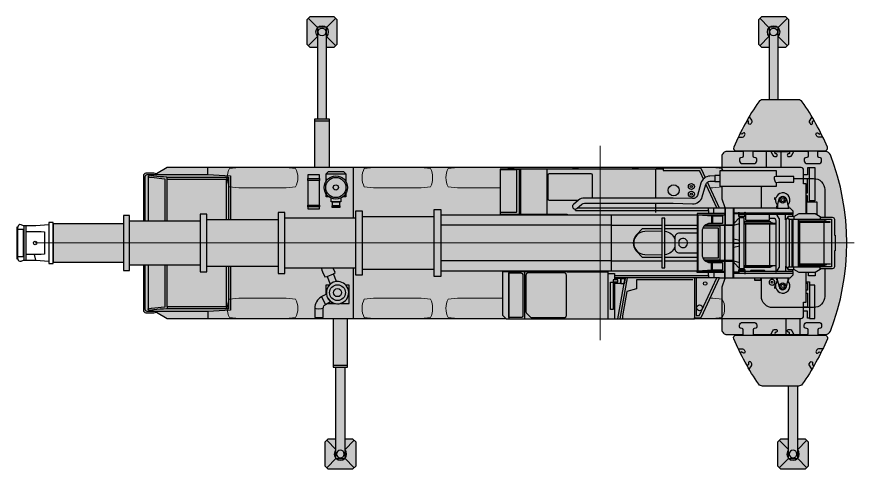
# Model space of a CAD drawing. Header units: millimetres. Extents: x -7245 to 11319, y -4102 to 23877.
# Drawn here: x -7245 to 9220, y -4102 to 4798 of the extents above; entities that cross this region are included whole.
import ezdxf

# ---------------------------------------------------------------- set-up
doc = ezdxf.new("R2010")
doc.units = ezdxf.units.MM
doc.set_wipeout_variables(frame=1)
doc.layers.add('Техника. Кран LTM 1200-5.2', color=250, linetype='Continuous')
doc.layers.add('Техника. Кран LTM 1220-5.2 Штрих', color=7, linetype='Continuous', lineweight=15, true_color=0xefc52e)

# ---------------------------------------------------------------- blocks, each defined once
blk = doc.blocks.new('BLOCK-20200522.111034')
at = {"color": 0, "linetype": 'ByBlock', "lineweight": -2, "transparency": 16777216}
blk.add_lwpolyline([(694, 0, -0.12157), (649, -182), (466, -199), (-466, -199), (-649, -182, -0.12157), (-694, 0, -0.12157), (-649, 182), (-466, 199), (466, 199), (649, 182, -0.12157)], format="xyb", close=True, dxfattribs=at)
blk = doc.blocks.new('BLOCK-20200522.101728')
at = {"color": 0, "linetype": 'ByBlock', "lineweight": -2, "transparency": 16777216}
blk.add_wipeout([(-8978, -1321), (-8974, -1341), (-8964, -1357), (-8947, -1368), (-8928, -1372), (-8908, -1372), (-8773, -1372), (-8721, -1362), (-8510, -1485), (3952, -1485), (3952, -1485), (3971, -1481), (3988, -1470), (3999, -1454), (4002, -1435), (4002, -1163), (4052, -1163), (4052, 1163), (4002, 1163), (4002, 1435), (4002, 1435), (3999, 1454), (3988, 1470), (3971, 1481), (3952, 1485), (-8510, 1485), (-8721, 1362), (-8773, 1372), (-8908, 1372), (-8928, 1372), (-8928, 1372), (-8947, 1368), (-8964, 1357), (-8974, 1341), (-8978, 1321)], dxfattribs=at)
at = {"layer": 'Техника. Кран LTM 1220-5.2 Штрих', "transparency": 16777216}
h = blk.add_hatch(color=256, dxfattribs=at)
h.dxf.hatch_style = 1
edge = h.paths.add_edge_path()
edge.add_arc((-8928, -1321), 50.3, 180, 270)
edge.add_line((-8928, -1372), (-8908, -1372))
edge.add_line((-8908, -1372), (-8773, -1372))
edge.add_line((-8773, -1372), (-8721, -1362))
edge.add_line((-8721, -1362), (-8510, -1485))
edge.add_line((-8510, -1485), (3952, -1485))
edge.add_arc((3952, -1435), 50.3, 270, 360)
edge.add_line((4002, -1435), (4002, -1163))
edge.add_line((4002, -1163), (4052, -1163))
edge.add_line((4052, -1163), (4052, 1163))
edge.add_line((4052, 1163), (4002, 1163))
edge.add_line((4002, 1163), (4002, 1435))
edge.add_arc((3952, 1435), 50.3, 0, 90)
edge.add_line((3952, 1485), (-8510, 1485))
edge.add_line((-8510, 1485), (-8721, 1362))
edge.add_line((-8721, 1362), (-8773, 1372))
edge.add_line((-8773, 1372), (-8908, 1372))
edge.add_line((-8908, 1372), (-8928, 1372))
edge.add_arc((-8928, 1321), 50.3, 90, 180)
edge.add_line((-8978, 1321), (-8978, -1321))
h = blk.add_hatch(color=256, dxfattribs=at)
h.dxf.hatch_style = 1
h.set_gradient(color1=(91, 91, 91), color2=(204, 204, 204), tint=1)
edge = h.paths.add_edge_path()
edge.add_arc((-8778, -1691), 409, 95.5172, 104.8599, ccw=False)
edge.add_line((-8818, -1285), (-8562, -1258))
edge.add_arc((-8564, -1242), 16, 275.9323, 360)
edge.add_line((-8548, -1242), (-8548, 1242))
edge.add_arc((-8564, 1242), 16, 0, 84.0677)
edge.add_line((-8562, 1258), (-8818, 1285))
edge.add_arc((-8778, 1691), 409, 255.1401, 264.4828, ccw=False)
edge.add_line((-8883, 1296), (-8883, -1296))
at = {"color": 0, "linetype": 'ByBlock', "lineweight": -2, "transparency": 16777216}
for p, q in [((-7712, 1345), (-7712, 1485)), ((-4852, 1485), (-4852, -1485)), ((-7348, 1257), (-7302, 1295)), ((-5366, -662), (-5241, -609)), ((-5479, -1060), (-5395, -1208)), ((-7348, -1257), (-7302, -1295)), ((-7712, -1345), (-7712, -1485))]:
    blk.add_line(p, q, dxfattribs=at)
for points in [[(-8978, -1321, 0.414214), (-8928, -1372), (-8908, -1372), (-8773, -1372), (-8721, -1362), (-8510, -1485), (3952, -1485, 0.414214), (4002, -1435), (4002, -1163), (4052, -1163), (4052, 1163), (4002, 1163), (4002, 1435, 0.414214), (3952, 1485), (-8510, 1485), (-8721, 1362), (-8773, 1372), (-8908, 1372), (-8928, 1372, 0.414214), (-8978, 1321)], [(-8941, 1310, -0.414214), (-8906, 1346), (-7712, 1346), (-7262, 1322), (-7262, -1322), (-7712, -1346), (-8906, -1346, -0.414214), (-8941, -1310)], [(-8883, -1296, -0.040788), (-8818, -1285), (-8562, -1258, 0.384203), (-8548, -1242), (-8548, 1242, 0.384203), (-8562, 1258), (-8818, 1285, -0.040788), (-8883, 1296)], [(-5304, -809, 0.25355), (-5379, -1004, -0.007762), (-5479, -1060, 0.254739), (-5609, -1281), (-5609, -1465), (-5443, -1465), (-5443, -1283, -0.268061), (-5395, -1208), (-5296, -1150, 1.462914), (-5179, -757), (-5241, -609), (-5208, -581), (-5252, -479, 1.204244), (-5457, -566), (-5413, -667), (-5366, -662)]]:
    blk.add_lwpolyline(points, format="xyb", close=True, dxfattribs=at)
for points in [[(4119, 1488), (4226, 1488), (4226, 828), (4119, 828)], [(-5038, 1401), (-5345, 1401), (-5383, 1363), (-4999, 1363)], [(-8508, 1257), (-7348, 1257), (-7348, -1257), (-8508, -1257)], [(-5516, 1228), (-5747, 1228), (-5747, 1266), (-5516, 1266)], [(-5516, 709), (-5747, 709), (-5747, 747), (-5516, 747)], [(-5115, 701), (-5267, 701), (-5267, 730), (-5115, 730)], [(-5121, 730), (-5262, 730), (-5262, 812), (-5121, 812)], [(4119, -1488), (4226, -1488), (4226, -828), (4119, -828)]]:
    blk.add_lwpolyline(points, close=True, dxfattribs=at)
for points in [[(-8508, 1257, 0.098066), (-8517, 1295, -0.011975), (-8775, 1317, -0.041806), (-8854, 1332, 0.138573), (-8876, 1317, 0.119934), (-8883, 1296)], [(-8508, -1257, -0.098066), (-8517, -1295, 0.011975), (-8775, -1317, 0.041806), (-8854, -1332, -0.138573), (-8876, -1317, -0.119934), (-8883, -1296)]]:
    blk.add_lwpolyline(points, format="xyb", dxfattribs=at)
for points in [[(-5739, 1266), (-5739, 1349), (-5524, 1349), (-5524, 1266)], [(-5383, 1220), (-5383, 1363), (-4999, 1363), (-4999, 1214)], [(4052, 761), (4119, 761), (4119, 1480), (4081, 1480), (4081, 1341), (4002, 1341)], [(-8517, 1295), (-7302, 1295), (-7302, -1295), (-8517, -1295)], [(-5739, 747), (-5739, 1228)], [(-5524, 1228), (-5524, 747)], [(4052, 988), (4081, 988), (4081, 1262), (4002, 1262)], [(-5330, 908), (-5383, 908), (-5383, 963)], [(-5095, 885), (-5095, 812), (-5288, 812), (-5288, 883)], [(-4999, 970), (-4999, 908), (-5057, 908)], [(4052, 790), (4081, 790), (4081, 927), (4052, 927)], [(-5524, 709), (-5524, 667), (-5739, 667), (-5739, 709)], [(4052, -761), (4119, -761), (4119, -1480), (4081, -1480), (4081, -1341), (4002, -1341)], [(4052, -790), (4081, -790), (4081, -927), (4052, -927)], [(-5325, -830), (-5390, -830), (-5390, -1011)], [(-5101, -1188), (-4934, -1188), (-4934, -830), (-4996, -830)], [(4052, -988), (4081, -988), (4081, -1262), (4002, -1262)], [(-5362, -1188), (-5220, -1188)]]:
    blk.add_lwpolyline(points, dxfattribs=at)
for centre, radius in [((-5193, 1092), 229), ((-5194, 1092), 198), ((-5194, 1092), 51.4), ((0, 0), 898), ((-5161, -976), 155), ((-5161, -976), 79.3)]:
    blk.add_circle(centre, radius, dxfattribs=at)
for start, end in [(94.6133, 130.446), (187.3631, 232.0417), (187.3669, 267.0039)]:
    blk.add_arc((-5161, -976), 220, start, end, dxfattribs=at)
blk.add_open_spline([(-5609, -1281), (-5592, -1299), (-5462, -1297), (-5443, -1283)], degree=3, dxfattribs=at)
at = {"layer": 'Defpoints', "color": 251, "linetype": 'ByBlock', "lineweight": 0, "true_color": 0x5b5b5b, "transparency": 16777216}
for p in [(-6635, 1285), (-3985, 1285), (-2335, 1285), (105, 1285), (1755, 1285)]:
    blk.add_blockref('BLOCK-20200522.111034', p, dxfattribs=at)
at = {"layer": 'Defpoints', "color": 251, "linetype": 'ByBlock', "lineweight": 0, "true_color": 0x5b5b5b, "transparency": 16777216, "xscale": -1, "rotation": 180}
for p in [(-6635, -1285), (-3985, -1285), (-2335, -1285), (105, -1285), (1755, -1285)]:
    blk.add_blockref('BLOCK-20200522.111034', p, dxfattribs=at)
blk = doc.blocks.new('BLOCK-20200522.094024')
at = {"layer": 'Техника. Кран LTM 1220-5.2 Штрих', "true_color": 0xadadad, "transparency": 16777216}
h = blk.add_hatch(color=253, dxfattribs=at)
h.dxf.hatch_style = 1
edge = h.paths.add_edge_path()
edge.add_arc((-3623, 0), 4850, 339.0258, 380.9771)
edge.add_arc((813, 1701), 99.4, 20.9771, 90)
edge.add_line((813, 1800), (-1128, 1800))
edge.add_arc((-1128, 1701), 99.4, 90, 180)
edge.add_line((-1227, 1701), (-1227, 868))
edge.add_line((-1227, 868), (-1167, 697))
edge.add_line((-1167, 697), (-1167, -697))
edge.add_line((-1167, -697), (-1227, -868))
edge.add_line((-1227, -868), (-1227, -1701))
edge.add_arc((-1128, -1701), 99.4, 180, 270)
edge.add_line((-1128, -1800), (813, -1800))
edge.add_arc((813, -1701), 99.4, 270, 339.0258)
at = {"color": 0, "linetype": 'ByBlock', "lineweight": -2, "transparency": 16777216}
for points in [[(906, -1736, 0.185119), (906, 1736, 0.310618), (813, 1800), (-1128, 1800, 0.414214), (-1227, 1701), (-1227, 868), (-1167, 697), (-1167, -697), (-1227, -868), (-1227, -1701, 0.414214), (-1128, -1800), (813, -1800, 0.310632)], [(-449, 1048, -0.426863), (-227, 1269), (576, 1269, -0.420686), (794, 1050), (794, -1050, -0.420686), (576, -1269), (-227, -1269, -0.426863), (-449, -1048)]]:
    blk.add_lwpolyline(points, format="xyb", close=True, dxfattribs=at)
for points in [[(-268, 1800), (-228, 1725, 0.228289), (-195, 1700), (-166, 1701, 1.066572), (-167, 1755, -0.784386), (-168, 1800), (88, 1800, -0.784386), (86, 1755, 1.066572), (86, 1701), (114, 1700, 0.228289), (147, 1725), (188, 1800)], [(-268, -1800), (-228, -1725, -0.228289), (-195, -1700), (-166, -1701, -1.066572), (-167, -1755, 0.784386), (-168, -1800), (88, -1800, 0.784386), (86, -1755, -1.066572), (86, -1701), (114, -1700, -0.228289), (147, -1725), (188, -1800)]]:
    blk.add_lwpolyline(points, format="xyb", dxfattribs=at)
blk = doc.blocks.new('BLOCK-20200522.094017')
at = {"color": 0, "linetype": 'ByBlock', "lineweight": -2, "transparency": 16777216}
blk.add_wipeout([(874, -374), (874, -374), (897, -368), (916, -351), (924, -328), (920, -304), (920, -304), (815, -72), (697, 155), (568, 376), (427, 589), (427, 589), (427, 589), (413, 605), (395, 617), (375, 625), (353, 627), (353, 627), (-353, 627), (-353, 627), (-375, 625), (-395, 617), (-413, 605), (-427, 589), (-427, 589), (-568, 376), (-697, 155), (-815, -72), (-920, -304), (-920, -304), (-920, -304), (-924, -328), (-916, -351), (-897, -368), (-874, -374), (-874, -374), (-756, -374), (-756, -374), (-747, -376), (-740, -382), (-735, -390), (-733, -399), (-733, -481), (-733, -481), (-734, -489), (-739, -497), (-746, -503), (-755, -506), (-755, -506), (-785, -513), (-785, -513), (-794, -516), (-801, -522), (-805, -530), (-806, -540), (-806, -570), (-806, -570), (-802, -593), (-790, -612), (-770, -624), (-747, -627), (-526, -627), (-526, -627), (-503, -624), (-484, -612), (-471, -593), (-467, -570), (-467, -540), (-467, -540), (-468, -530), (-473, -522), (-480, -516), (-488, -513), (-488, -513), (-519, -506), (-519, -506), (-527, -503), (-534, -497), (-539, -489), (-540, -481), (-540, -399), (-540, -399), (-538, -390), (-533, -382), (-526, -376), (-517, -374), (517, -374), (517, -374), (526, -376), (533, -382), (538, -390), (540, -399), (540, -481), (540, -481), (539, -489), (534, -497), (527, -503), (519, -506), (519, -506), (488, -513), (488, -513), (480, -516), (473, -522), (468, -530), (467, -540), (467, -540), (467, -570), (467, -570), (471, -593), (484, -612), (503, -624), (526, -627), (747, -627), (747, -627), (770, -624), (790, -612), (802, -593), (806, -570), (806, -540), (806, -540), (805, -530), (801, -522), (794, -516), (785, -513), (785, -513), (755, -506), (755, -506), (746, -503), (739, -497), (734, -489), (733, -481), (733, -399), (733, -399), (735, -390), (740, -382), (747, -376), (756, -374)], dxfattribs=at)
at = {"layer": 'Техника. Кран LTM 1220-5.2 Штрих', "true_color": 0xadadad, "transparency": 16777216}
h = blk.add_hatch(color=253, dxfattribs=at)
h.dxf.hatch_style = 1
edge = h.paths.add_edge_path()
edge.add_line((756, -374), (874, -374))
edge.add_arc((874, -324), 50, 270, 382.8523)
edge.add_arc((-3549, -2188), 4850, 22.8523, 34.9258)
edge.add_arc((353, 537), 89.9, 34.9258, 90)
edge.add_line((353, 627), (-353, 627))
edge.add_arc((-353, 537), 89.9, 90, 145.0742)
edge.add_arc((3549, -2188), 4850, 145.0742, 157.1477)
edge.add_arc((-874, -324), 50, 157.1477, 270)
edge.add_line((-874, -374), (-756, -374))
edge.add_arc((-760, -400), 26.6, 3.4203, 82.5011, ccw=False)
edge.add_line((-733, -399), (-733, -481))
edge.add_arc((-757, -481), 24.4, -82.9839, 1.7556, ccw=False)
edge.add_line((-755, -506), (-785, -513))
edge.add_arc((-781, -538), 25.5, 99.2188, 183.4882)
edge.add_line((-806, -540), (-806, -570))
edge.add_arc((-751, -572), 55.1, 177.7091, 273.9379)
edge.add_line((-747, -627), (-526, -627))
edge.add_arc((-522, -572), 55.1, 266.0621, 362.2909)
edge.add_line((-467, -570), (-467, -540))
edge.add_arc((-493, -538), 25.5, 356.5118, 440.7812)
edge.add_line((-488, -513), (-519, -506))
edge.add_arc((-516, -481), 24.4, 178.2444, 262.9839, ccw=False)
edge.add_line((-540, -481), (-540, -399))
edge.add_arc((-514, -400), 26.6, 97.4989, 176.5797, ccw=False)
edge.add_line((-517, -374), (517, -374))
edge.add_arc((514, -400), 26.6, 3.4203, 82.5011, ccw=False)
edge.add_line((540, -399), (540, -481))
edge.add_arc((516, -481), 24.4, -82.9839, 1.7556, ccw=False)
edge.add_line((519, -506), (488, -513))
edge.add_arc((493, -538), 25.5, 99.2188, 183.4882)
edge.add_line((467, -540), (467, -570))
edge.add_arc((522, -572), 55.1, 177.7091, 273.9379)
edge.add_line((526, -627), (747, -627))
edge.add_arc((751, -572), 55.1, 266.0621, 362.2909)
edge.add_line((806, -570), (806, -540))
edge.add_arc((781, -538), 25.5, 356.5118, 440.7812)
edge.add_line((785, -513), (755, -506))
edge.add_arc((757, -481), 24.4, 178.2444, 262.9839, ccw=False)
edge.add_line((733, -481), (733, -399))
edge.add_arc((760, -400), 26.6, 97.4989, 176.5797, ccw=False)
at = {"color": 0, "linetype": 'ByBlock', "lineweight": -2, "transparency": 16777216}
blk.add_lwpolyline([(756, -374), (874, -374, 0.536489), (920, -304, 0.052729), (427, 589, 0.245042), (353, 627), (-353, 627, 0.245042), (-427, 589, 0.052729), (-920, -304, 0.536489), (-874, -374), (-756, -374, -0.359435), (-733, -399), (-733, -481, -0.387571), (-755, -506), (-785, -513, 0.385213), (-806, -540), (-806, -570, 0.446426), (-747, -627), (-526, -627, 0.446426), (-467, -570), (-467, -540, 0.385213), (-488, -513), (-519, -506, -0.387571), (-540, -481), (-540, -399, -0.359435), (-517, -374), (517, -374, -0.359435), (540, -399), (540, -481, -0.387571), (519, -506), (488, -513, 0.385213), (467, -540), (467, -570, 0.446426), (526, -627), (747, -627, 0.446426), (806, -570), (806, -540, 0.385213), (785, -513), (755, -506, -0.387571), (733, -481), (733, -399, -0.359435)], format="xyb", close=True, dxfattribs=at)
for points in [[(-617, 293), (-573, 226, -0.228289), (-566, 186), (-580, 160, -1.066572), (-627, 186, 0.784386), (-667, 209)], [(617, 293), (573, 226, 0.228289), (566, 186), (580, 160, 1.066572), (627, 186, -0.784386), (667, 209)], [(-831, -105), (-749, -104, 0.228289), (-712, -87), (-699, -61, 1.066572), (-747, -37, -0.784386), (-787, -17)], [(831, -105), (749, -104, -0.228289), (712, -87), (699, -61, -1.066572), (747, -37, 0.784386), (787, -17)]]:
    blk.add_lwpolyline(points, format="xyb", dxfattribs=at)
for points in [[(-756, -374), (-517, -374)], [(517, -374), (756, -374)]]:
    blk.add_lwpolyline(points, dxfattribs=at)
blk = doc.blocks.new('BLOCK-20200522.101027')
at = {"color": 0, "linetype": 'ByBlock', "lineweight": -2, "transparency": 16777216}
blk.add_wipeout([(161, 520), (161, 506), (399, 506), (399, 506), (415, 505), (430, 497), (441, 484), (446, 467), (446, 467), (446, 156), (460, 156), (460, -156), (446, -156), (446, -467), (446, -467), (441, -484), (430, -497), (415, -505), (399, -506), (399, -506), (161, -506), (161, -520), (65, -583), (62, -583), (62, -645), (-65, -645), (-65, -583), (-253, -583), (-354, -519), (-354, -526), (-466, -526), (-466, -466), (-440, -466), (-440, 466), (-466, 466), (-466, 526), (-354, 526), (-354, 519), (-253, 583), (-97, 583), (-97, 808), (-41, 808), (-41, 826), (41, 826), (41, 808), (100, 808), (100, 560)], dxfattribs=at)
at = {"layer": 'Техника. Кран LTM 1220-5.2 Штрих', "transparency": 16777216}
h = blk.add_hatch(color=256, dxfattribs=at)
h.dxf.hatch_style = 1
edge = h.paths.add_edge_path()
edge.add_line((100, 560), (161, 520))
edge.add_line((161, 520), (161, 506))
edge.add_line((161, 506), (399, 506))
edge.add_arc((403, 463), 43.5, 5.6377, 95.6028, ccw=False)
edge.add_line((446, 467), (446, 156))
edge.add_line((446, 156), (460, 156))
edge.add_line((460, 156), (460, -156))
edge.add_line((460, -156), (446, -156))
edge.add_line((446, -156), (446, -467))
edge.add_arc((403, -463), 43.5, 264.3972, 354.3623, ccw=False)
edge.add_line((399, -506), (161, -506))
edge.add_line((161, -506), (161, -520))
edge.add_line((161, -520), (65, -583))
edge.add_line((65, -583), (62, -583))
edge.add_line((62, -583), (62, -645))
edge.add_line((62, -645), (-65, -645))
edge.add_line((-65, -645), (-65, -583))
edge.add_line((-65, -583), (-253, -583))
edge.add_line((-253, -583), (-354, -519))
edge.add_line((-354, -519), (-354, -526))
edge.add_line((-354, -526), (-466, -526))
edge.add_line((-466, -526), (-466, -466))
edge.add_line((-466, -466), (-440, -466))
edge.add_line((-440, -466), (-440, 466))
edge.add_line((-440, 466), (-466, 466))
edge.add_line((-466, 466), (-466, 526))
edge.add_line((-466, 526), (-354, 526))
edge.add_line((-354, 526), (-354, 519))
edge.add_line((-354, 519), (-253, 583))
edge.add_line((-253, 583), (-97, 583))
edge.add_line((-97, 583), (-97, 808))
edge.add_line((-97, 808), (-41, 808))
edge.add_line((-41, 808), (-41, 826))
edge.add_line((-41, 826), (41, 826))
edge.add_line((41, 826), (41, 808))
edge.add_line((41, 808), (100, 808))
edge.add_line((100, 808), (100, 560))
h = blk.add_hatch(color=256, dxfattribs=at)
h.dxf.hatch_style = 1
h.set_gradient(color1=(105, 105, 105), color2=(168, 168, 168), tint=1, name='CYLINDER')
h.paths.add_polyline_path([(240, -409), (240, 409), (-240, 409), (-240, -409)])
at = {"color": 0, "linetype": 'ByBlock', "lineweight": -2, "transparency": 16777216}
for p, q in [((-354, 519), (-354, 466)), ((161, 506), (161, 466)), ((-375, 466), (-375, -466)), ((-267, 466), (-267, -466)), ((-354, -519), (-354, -466)), ((161, -506), (161, -466))]:
    blk.add_line(p, q, dxfattribs=at)
blk.add_lwpolyline([(100, 560), (161, 520), (161, 506), (399, 506, -0.414035), (446, 467), (446, 156), (460, 156), (460, -156), (446, -156), (446, -467, -0.414035), (399, -506), (161, -506), (161, -520), (65, -583), (62, -583), (62, -645), (-65, -645), (-65, -583), (-253, -583), (-354, -519), (-354, -526), (-466, -526), (-466, -466), (-440, -466), (-440, 466), (-466, 466), (-466, 526), (-354, 526), (-354, 519), (-253, 583), (-97, 583), (-97, 808), (-41, 808), (-41, 826), (41, 826), (41, 808), (100, 808)], format="xyb", close=True, dxfattribs=at)
for points in [[(-41, 808), (41, 808)], [(-97, 583), (65, 583), (100, 560)], [(-440, 466), (161, 466)], [(-397, 466), (-397, -466)], [(-267, 420), (0, 420), (0, 420), (297, 420)], [(161, 470), (386, 470), (386, -470), (161, -470)], [(-440, -466), (161, -466)], [(-267, -420), (0, -420), (0, -420), (297, -420)], [(62, -583), (-65, -583)]]:
    blk.add_lwpolyline(points, dxfattribs=at)
for points in [[(-267, 409), (360, 409), (360, 414), (297, 420, -0.232118), (253, 449), (-253, 449, -0.092664), (-267, 432)], [(-267, -409), (360, -409), (360, -414), (297, -420, 0.232118), (253, -449), (-253, -449, 0.092664), (-267, -432, 0.092664)]]:
    blk.add_lwpolyline(points, format="xyb", dxfattribs=at)
blk.add_lwpolyline([(240, -409), (240, 409), (-240, 409), (-240, -409)], close=True, dxfattribs=at)
blk = doc.blocks.new('BLOCK-20200522.10173')
at = {"color": 0, "linetype": 'ByBlock', "lineweight": -2, "transparency": 16777216}
blk.add_blockref('BLOCK-20200522.094024', (3623, 0), dxfattribs=at)
blk.add_blockref('BLOCK-20200522.094017', (3549, 2188), dxfattribs=at)
at = {"color": 0, "linetype": 'ByBlock', "lineweight": -2, "transparency": 16777216, "xscale": -1, "rotation": 180}
blk.add_blockref('BLOCK-20200522.094017', (3549, -2188), dxfattribs=at)
at = {"color": 0, "linetype": 'ByBlock', "lineweight": -2, "transparency": 16777216}
blk.add_wipeout([(1997, 1452), (1997, 1452), (1992, 1460), (1985, 1466), (1977, 1471), (1968, 1473), (1243, 1473), (1243, 1454), (-1964, 1454), (-1964, 564), (-1583, 564), (-1559, 564), (-1055, 564), (-648, 564), (-648, 0), (-648, -564), (-1055, -564), (-1559, -564), (-1583, -564), (-1919, -564), (-1919, -1419), (-1844, -1494), (1856, -1494), (1856, -1473), (1968, -1473), (1968, -1473), (1977, -1471), (1985, -1466), (1992, -1460), (1997, -1452), (2349, -688), (3037, -688), (3037, -724), (3037, -724), (3038, -728), (3040, -731), (3044, -733), (3048, -734), (3048, -734), (3152, -734), (3152, -734), (3156, -733), (3160, -731), (3162, -728), (3162, -724), (3162, -724), (3162, -688), (3469, -688), (3469, -725), (3479, -725), (3479, -735), (3487, -735), (3490, -746), (3490, -746), (3478, -759), (3468, -774), (3461, -790), (3455, -807), (3429, -803), (3429, -803), (3440, -771), (3431, -740), (3406, -718), (3373, -713), (3344, -727), (3326, -755), (3328, -788), (3347, -815), (3378, -827), (3405, -823), (3450, -832), (3450, -832), (3450, -839), (3450, -845), (3450, -852), (3450, -858), (3450, -858), (3433, -861), (3429, -867), (3432, -882), (3438, -886), (3455, -883), (3455, -883), (3478, -930), (3516, -965), (3564, -985), (3617, -985), (3666, -967), (3705, -932), (3729, -886), (3734, -834), (3721, -783), (3694, -746), (3697, -735), (3705, -735), (3705, -725), (3715, -725), (3715, -688), (3737, -688), (3797, -628), (3797, -560), (3790, -560), (3790, -525), (3714, -525), (3684, -498), (3684, -498), (3682, -497), (3681, -495), (3679, -493), (3678, -492), (3678, -492), (3657, -456), (3657, 456), (3678, 492), (3678, 492), (3679, 493), (3681, 495), (3682, 497), (3684, 498), (3684, 498), (3714, 525), (3790, 525), (3790, 560), (3797, 560), (3797, 628), (3737, 688), (3715, 688), (3715, 725), (3705, 725), (3705, 735), (3697, 735), (3694, 746), (3694, 746), (3723, 789), (3735, 840), (3727, 892), (3701, 937), (3660, 970), (3610, 986), (3558, 983), (3510, 962), (3474, 924), (3455, 883), (3438, 886), (3432, 882), (3429, 867), (3433, 861), (3450, 858), (3450, 858), (3451, 827), (3458, 798), (3471, 770), (3490, 746), (3487, 735), (3479, 735), (3479, 725), (3469, 725), (3469, 688), (2349, 688)], dxfattribs=at)
at = {"layer": 'Техника. Кран LTM 1220-5.2 Штрих', "transparency": 16777216}
h = blk.add_hatch(color=256, dxfattribs=at)
h.dxf.hatch_style = 1
edge = h.paths.add_edge_path()
edge.add_line((2349, 688), (1997, 1452))
edge.add_arc((1961, 1432), 42.3, 29.2896, 80.2208)
edge.add_line((1968, 1473), (1243, 1473))
edge.add_line((1243, 1473), (1243, 1454))
edge.add_line((1243, 1454), (-1964, 1454))
edge.add_line((-1964, 1454), (-1964, 564))
edge.add_line((-1964, 564), (-1583, 564))
edge.add_line((-1583, 564), (-1559, 564))
edge.add_line((-1559, 564), (-1055, 564))
edge.add_line((-1055, 564), (-648, 564))
edge.add_line((-648, 564), (-648, 0))
edge.add_line((-648, 0), (-648, -564))
edge.add_line((-648, -564), (-1055, -564))
edge.add_line((-1055, -564), (-1559, -564))
edge.add_line((-1559, -564), (-1583, -564))
edge.add_line((-1583, -564), (-1919, -564))
edge.add_line((-1919, -564), (-1919, -1419))
edge.add_line((-1919, -1419), (-1844, -1494))
edge.add_line((-1844, -1494), (1856, -1494))
edge.add_line((1856, -1494), (1856, -1473))
edge.add_line((1856, -1473), (1968, -1473))
edge.add_arc((1961, -1432), 42.3, 279.7792, 330.7104)
edge.add_line((1997, -1452), (2349, -688))
edge.add_line((2349, -688), (3037, -688))
edge.add_line((3037, -688), (3037, -724))
edge.add_arc((3047, -724), 9.95, 179.9575, 270.5009)
edge.add_line((3048, -734), (3152, -734))
edge.add_arc((3153, -724), 9.91, 269.7112, 360.2888)
edge.add_line((3162, -724), (3162, -688))
edge.add_line((3162, -688), (3469, -688))
edge.add_line((3469, -688), (3469, -725))
edge.add_line((3469, -725), (3479, -725))
edge.add_line((3479, -725), (3479, -735))
edge.add_line((3479, -735), (3487, -735))
edge.add_line((3487, -735), (3490, -746))
edge.add_arc((3592, -845), 143, 135.8858, 164.6758)
edge.add_line((3455, -807), (3429, -803))
edge.add_arc((3382, -770), 57.5, 325.1766, 652.944)
edge.add_line((3405, -823), (3450, -832))
edge.add_arc((3592, -845), 143, 174.9318, 185.2345)
edge.add_line((3450, -858), (3433, -861))
edge.add_line((3433, -861), (3429, -867))
edge.add_line((3429, -867), (3432, -882))
edge.add_line((3432, -882), (3438, -886))
edge.add_line((3438, -886), (3455, -883))
edge.add_arc((3592, -845), 143, 195.2978, 404.1535)
edge.add_line((3694, -746), (3697, -735))
edge.add_line((3697, -735), (3705, -735))
edge.add_line((3705, -735), (3705, -725))
edge.add_line((3705, -725), (3715, -725))
edge.add_line((3715, -725), (3715, -688))
edge.add_line((3715, -688), (3737, -688))
edge.add_line((3737, -688), (3797, -628))
edge.add_line((3797, -628), (3797, -560))
edge.add_line((3797, -560), (3790, -560))
edge.add_line((3790, -560), (3790, -525))
edge.add_line((3790, -525), (3714, -525))
edge.add_line((3714, -525), (3684, -498))
edge.add_arc((3701, -479), 26, 209.3949, 228.6651, ccw=False)
edge.add_line((3678, -492), (3657, -456))
edge.add_line((3657, -456), (3657, 456))
edge.add_line((3657, 456), (3678, 492))
edge.add_arc((3701, 479), 26, 131.3349, 150.6051, ccw=False)
edge.add_line((3684, 498), (3714, 525))
edge.add_line((3714, 525), (3790, 525))
edge.add_line((3790, 525), (3790, 560))
edge.add_line((3790, 560), (3797, 560))
edge.add_line((3797, 560), (3797, 628))
edge.add_line((3797, 628), (3737, 688))
edge.add_line((3737, 688), (3715, 688))
edge.add_line((3715, 688), (3715, 725))
edge.add_line((3715, 725), (3705, 725))
edge.add_line((3705, 725), (3705, 735))
edge.add_line((3705, 735), (3697, 735))
edge.add_line((3697, 735), (3694, 746))
edge.add_arc((3592, 845), 143, 315.8465, 524.7022)
edge.add_line((3455, 883), (3438, 886))
edge.add_line((3438, 886), (3432, 882))
edge.add_line((3432, 882), (3429, 867))
edge.add_line((3429, 867), (3433, 861))
edge.add_line((3433, 861), (3450, 858))
edge.add_arc((3592, 845), 143, 174.7655, 224.1142)
edge.add_line((3490, 746), (3487, 735))
edge.add_line((3487, 735), (3479, 735))
edge.add_line((3479, 735), (3479, 725))
edge.add_line((3479, 725), (3469, 725))
edge.add_line((3469, 725), (3469, 688))
edge.add_line((3469, 688), (2349, 688))
h = blk.add_hatch(color=256, dxfattribs=at)
h.dxf.hatch_style = 1
h.set_gradient(color1=(105, 105, 105), color2=(168, 168, 168), tint=1, name='CYLINDER')
h.paths.add_polyline_path([(3340, -440), (3340, 378), (2860, 378), (2860, -440)])
h = blk.add_hatch(color=256, dxfattribs=at)
h.dxf.hatch_style = 1
h.set_gradient(color1=(128, 128, 128), color2=(204, 204, 204), tint=1)
edge = h.paths.add_edge_path()
edge.add_line((-1793, -590), (-1559, -590))
edge.add_arc((-1559, -633), 42.2, 0, 90, ccw=False)
edge.add_line((-1517, -633), (-1517, -1426))
edge.add_arc((-1559, -1426), 42.2, 270, 360, ccw=False)
edge.add_line((-1559, -1468), (-1793, -1468))
edge.add_line((-1793, -1468), (-1793, -590))
at = {"layer": 'Техника. Кран LTM 1220-5.2 Штрих', "true_color": 0xc7c7c7, "transparency": 16777216}
h = blk.add_hatch(color=9, dxfattribs=at)
h.dxf.hatch_style = 1
edge = h.paths.add_edge_path()
edge.add_line((-1456, -633), (-1456, -1351))
edge.add_arc((-1413, -1351), 42.2, 180, 225)
edge.add_line((-1443, -1380), (-1368, -1456))
edge.add_arc((-1338, -1426), 42.2, 225, 270)
edge.add_line((-1338, -1468), (-704, -1468))
edge.add_arc((-704, -1426), 42.2, 270, 360)
edge.add_line((-662, -1426), (-662, -633))
edge.add_arc((-704, -633), 42.2, 0, 90)
edge.add_line((-704, -590), (-1413, -590))
edge.add_arc((-1413, -633), 42.2, 90, 180)
at = {"color": 0, "linetype": 'ByBlock', "lineweight": -2, "transparency": 16777216}
for p, q in [((2135, 638), (2135, 688)), ((2193, 534), (2193, 386)), ((2202, 533), (2202, 386)), ((2212, 533), (2212, 386)), ((2193, -534), (2193, -386)), ((2202, -533), (2202, -386)), ((2212, -533), (2212, -386)), ((-1793, -564), (-1793, -1494)), ((-1487, -564), (-1487, -1494)), ((154, -564), (154, -1494)), ((2135, -638), (2135, -688)), ((1856, -688), (1856, -1473)), ((1887, -688), (1887, -1428))]:
    blk.add_line(p, q, dxfattribs=at)
for points in [[(2349, 688), (1997, 1452, 0.225961), (1968, 1473), (1243, 1473), (1243, 1454), (-1964, 1454), (-1964, 564), (-1583, 564), (-1559, 564), (-1055, 564), (-648, 564), (-648, 0), (-648, -564), (-1055, -564), (-1559, -564), (-1583, -564), (-1919, -564), (-1919, -1419), (-1844, -1494), (1856, -1494), (1856, -1473), (1968, -1473, 0.225961), (1997, -1452), (2349, -688), (3037, -688), (3037, -724, 0.416994), (3048, -734), (3152, -734, 0.417169), (3162, -724), (3162, -688), (3469, -688), (3469, -725), (3479, -725), (3479, -735), (3487, -735), (3490, -746, 0.126285), (3455, -807), (3429, -803, 7.063339), (3405, -823), (3450, -832, 0.044984), (3450, -858), (3433, -861), (3429, -867), (3432, -882), (3438, -886), (3455, -883, 1.289839), (3694, -746), (3697, -735), (3705, -735), (3705, -725), (3715, -725), (3715, -688), (3737, -688), (3797, -628), (3797, -560), (3790, -560), (3790, -525), (3714, -525), (3684, -498, -0.084281), (3678, -492), (3657, -456), (3657, 456), (3678, 492, -0.084281), (3684, 498), (3714, 525), (3790, 525), (3790, 560), (3797, 560), (3797, 628), (3737, 688), (3715, 688), (3715, 725), (3705, 725), (3705, 735), (3697, 735), (3694, 746, 1.289839), (3455, 883), (3438, 886), (3432, 882), (3429, 867), (3433, 861), (3450, 858, 0.218715), (3490, 746), (3487, 735), (3479, 735), (3479, 725), (3469, 725), (3469, 688)], [(-147, 868), (-147, 1333, 0.413731), (-172, 1358), (-1002, 1358, 0.413731), (-1027, 1333), (-1027, 868, 0.413669), (-1002, 843), (-172, 843, 0.414214)], [(2851, 604), (2851, 533, -0.414179), (2838, 520), (2739, 520, -0.414329), (2726, 533), (2726, 604), (2731, 604), (2731, 533, 0.414361), (2739, 525), (2838, 525, 0.414179), (2846, 533), (2846, 604)], [(1547, -34, 0.177818), (1551, -43), (1564, -59, 2.414402), (1574, 68, 0.03557), (1564, 59), (1551, 43, 0.18009), (1547, 34)], [(-1793, -590), (-1559, -590, -0.414214), (-1517, -633), (-1517, -1426, -0.414214), (-1559, -1468), (-1793, -1468)], [(-1456, -633), (-1456, -1351, 0.198912), (-1443, -1380), (-1368, -1456, 0.198912), (-1338, -1468), (-704, -1468, 0.414214), (-662, -1426), (-662, -633, 0.414214), (-704, -590), (-1413, -590, 0.414214)], [(2851, -604), (2851, -533, 0.414179), (2838, -520), (2739, -520, 0.414329), (2726, -533), (2726, -604), (2731, -604), (2731, -533, -0.414361), (2739, -525), (2838, -525, -0.414179), (2846, -533), (2846, -604)]]:
    blk.add_lwpolyline(points, format="xyb", close=True, dxfattribs=at)
for points in [[(-1963, 605), (-1648, 605, 0.414214), (-1637, 616), (-1637, 1428, 0.414214), (-1648, 1439), (-1964, 1439)], [(-1049, 1454), (-1049, 570, -0.416105), (-1055, 564)], [(1243, 1428), (1948, 1428, -0.226525), (1957, 1422), (2297, 688)], [(3450, 858, -0.043938), (3455, 883)], [(3490, 746), (3519, 863, -0.77902), (3665, 863), (3694, 746)], [(217, 551), (1912, 551), (1912, 555), (1922, 555), (2202, 533), (2405, 533), (2405, 386), (2167, 386, 0.413344), (2007, 226), (2007, -226, 0.413344), (2167, -386), (2405, -386), (2405, -533), (2202, -533), (1922, -555), (1912, -555), (1912, -551), (217, -551)], [(2739, 520), (2739, 509), (2735, 497), (2647, 395, -0.215743), (2635, 390), (2628, 390)], [(3482, -560), (3482, -547), (3520, -485, 0.138923), (3527, -459), (3527, 459, 0.138923), (3520, 485), (3482, 547), (3482, 560)], [(2829, 378), (3460, 378), (3460, 383), (3397, 390, -0.232118), (3353, 418), (2847, 418, -0.113674), (2829, 399)], [(3462, -574), (3462, 433, 0.4143), (3412, 483), (3332, 483)], [(1217, 280), (829, 280), (717, 162, 0.398776), (717, -162), (827, -278), (1217, -278)], [(1217, 234), (881, 225, 0.972648), (881, -225), (1217, -234)], [(1277, 233, -0.288191), (1470, 74, -0.288191)], [(1912, 192), (1557, 192, 0.414387), (1470, 105), (1470, -105, 0.414215), (1557, -192), (1912, -192)], [(1470, -74, -0.288191), (1277, -233)], [(2739, -520), (2739, -509), (2735, -497), (2647, -395, 0.215743), (2635, -390), (2628, -390)], [(2829, -440), (3460, -440), (3460, -445), (3397, -451, 0.232118), (3353, -480), (2847, -480, 0.113674), (2829, -460, 0.113674)], [(1887, -1428), (1948, -1428, 0.226525), (1957, -1422), (2297, -688)], [(3455, -807, 0.04478), (3450, -832, 0.04478)], [(3490, -746), (3519, -863, 0.77902), (3665, -863), (3694, -746)], [(3450, -858, 0.043938), (3455, -883)]]:
    blk.add_lwpolyline(points, format="xyb", dxfattribs=at)
for points in [[(-1587, 1454), (-1587, 570), (-1560, 570), (-1560, 1454), (-1587, 1454), (-1963, 1454), (-1963, 1449), (-1587, 1449)], [(-1044, 1454), (-1044, 564)], [(1091, 1454), (1091, 1366), (1091, 598)], [(1243, 1454), (1243, 1428)], [(2349, 688), (-483, 688)], [(-483, 638), (-483, 688)], [(2236, 582), (2236, 688)], [(2451, 688), (2451, 357)], [(2462, 688), (2462, 357)], [(2618, 688), (2618, 357)], [(2628, 688), (2628, 357)], [(3469, 688), (3715, 688)], [(3479, 725), (3479, 688)], [(3487, 735), (3487, 688)], [(3697, 735), (3697, 688)], [(3705, 725), (3705, 688)], [(-483, 638), (2135, 638), (2135, 582)], [(1912, 551), (1912, -551)], [(1922, 555), (1922, -555)], [(2628, 595), (2726, 595)], [(2725, 572), (2628, 572)], [(2731, 595), (2846, 595)], [(3790, 560), (2731, 560)], [(2851, 595), (3797, 595)], [(2920, 440), (2925, 435), (3100, 435), (3275, 435), (3280, 440), (3100, 440), (2876, 440), (2876, 448), (2868, 448), (2868, 560)], [(3280, 440), (3324, 440), (3324, 448), (3332, 448), (3332, 560)], [(3657, 456), (3646, 456), (3646, 560)], [(217, 349), (1217, 349)], [(1277, 349), (1912, 349)], [(2076, 357), (2633, 357), (2633, 342), (2057, 342)], [(2451, -342), (2451, 342)], [(2462, -342), (2462, 342)], [(2618, -342), (2618, 342)], [(2628, -342), (2628, 342)], [(2633, 348), (2739, 382)], [(2829, 390), (3100, 390), (3100, 390), (3397, 390)], [(2876, 448), (3324, 448)], [(1912, 280), (1277, 280)], [(2022, -294), (2326, -294), (2326, 294), (2022, 294)], [(2043, -328), (2359, -328), (2359, 328), (2043, 328)], [(2628, 81), (2739, 54)], [(2628, 4), (2739, 4)], [(2628, -4), (2739, -4)], [(2628, -81), (2739, -54)], [(1277, -278), (1912, -278)], [(217, -349), (1217, -349)], [(1277, -349), (1912, -349)], [(2076, -357), (2633, -357), (2633, -342), (2057, -342)], [(2451, -688), (2451, -357)], [(2462, -688), (2462, -357)], [(2618, -688), (2618, -357)], [(2628, -688), (2628, -357)], [(2633, -348), (2739, -382)], [(2829, -451), (3100, -451), (3100, -451), (3397, -451)], [(3657, -456), (3646, -456), (3646, -560)], [(-648, -564), (154, -564)], [(154, -602), (287, -602), (287, -722)], [(287, -638), (2135, -638), (2135, -582)], [(2236, -582), (2236, -688)], [(2725, -572), (2628, -572)], [(2628, -595), (2726, -595)], [(3790, -560), (2731, -560)], [(2731, -595), (2846, -595)], [(2851, -595), (3797, -595)], [(2955, -551), (2970, -536), (3230, -536), (3245, -551)], [(3245, -560), (3245, -551), (2955, -551), (2955, -560)], [(2349, -688), (287, -688)], [(287, -762), (287, -1494)], [(304, -722), (304, -689), (408, -689), (408, -795), (304, -795), (304, -762)], [(351, -1494), (493, -688)], [(532, -688), (389, -1494)], [(1827, -722), (715, -722), (715, -901), (529, -951), (441, -1430), (441, -1494)], [(3037, -688), (3162, -688)], [(3037, -724), (3162, -724)], [(3469, -688), (3715, -688)], [(3479, -725), (3479, -688)], [(3487, -735), (3487, -688)], [(3697, -735), (3697, -688)], [(3705, -725), (3705, -688)]]:
    blk.add_lwpolyline(points, dxfattribs=at)
for points in [[(2451, 582), (1912, 582), (1912, 555), (2451, 555)], [(2829, -505), (2739, -505), (2739, 504), (2829, 504)], [(1217, 490), (1217, -490), (1277, -490), (1277, 490)], [(3340, -440), (3340, 378), (2860, 378), (2860, -440)], [(2451, -582), (1912, -582), (1912, -555), (2451, -555)], [(258, -1306), (205, -1306), (205, -771), (258, -771)], [(260, -722), (260, -762), (353, -762), (353, -722)], [(408, -802), (408, -695), (492, -695), (473, -802)]]:
    blk.add_lwpolyline(points, close=True, dxfattribs=at)
for centre, radius in [((1796, 1110), 58.2), ((1447, 1036), 109), ((1796, 961), 58.2), ((1796, 1110), 20.9), ((1796, 961), 20.8), ((3592, 845), 60.1), ((3592, 845), 32.6), ((0, 0), 83.1), ((0, 0), 83.1), ((2067, -797), 34.9), ((3382, -770), 17), ((3592, -845), 60.1), ((3592, -845), 32.6), ((1957, -1275), 58.4)]:
    blk.add_circle(centre, radius, dxfattribs=at)
blk.add_arc((3382, -770), 57.5, 292.944, 325.1766, dxfattribs=at)
blk.add_wipeout([(-356, 764), (-356, 764), (-345, 772), (-333, 778), (-321, 781), (-308, 783), (1439, 783), (1818, 771), (1818, 771), (1879, 779), (1935, 806), (1980, 848), (2009, 902), (2011, 908), (2082, 1152), (2082, 1152), (2094, 1176), (2113, 1195), (2136, 1209), (2162, 1215), (2258, 1215), (2258, 1209), (2356, 1209), (2356, 1115), (3470, 1115), (3470, 1193), (3508, 1196), (3808, 1195), (3809, 1309), (3509, 1310), (3470, 1308), (3470, 1419), (2356, 1419), (2356, 1326), (2258, 1326), (2258, 1318), (2161, 1317), (2161, 1317), (2104, 1305), (2052, 1276), (2011, 1233), (1985, 1180), (1985, 1180), (1914, 937), (1914, 937), (1899, 909), (1877, 888), (1849, 875), (1818, 872), (1818, 872), (1439, 885), (-308, 885), (-308, 885), (-339, 881), (-368, 873), (-396, 860), (-421, 842), (-421, 842), (-523, 756), (-523, 756), (-540, 730), (-538, 699), (-519, 675), (-489, 666), (-460, 677), (-458, 678)], dxfattribs=at)
at = {"layer": 'Техника. Кран LTM 1220-5.2 Штрих', "true_color": 0x848484, "transparency": 16777216}
h = blk.add_hatch(color=252, dxfattribs=at)
h.dxf.hatch_style = 1
edge = h.paths.add_edge_path()
edge.add_line((-458, 678), (-356, 764))
edge.add_arc((-302, 700), 83.5, 94.1926, 129.8759, ccw=False)
edge.add_line((-308, 783), (1439, 783))
edge.add_line((1439, 783), (1818, 771))
edge.add_arc((1823, 968), 198, 268.739, 342.3048)
edge.add_line((2011, 908), (2082, 1152))
edge.add_arc((2172, 1121), 94.4, 95.7135, 161.4104, ccw=False)
edge.add_line((2162, 1215), (2258, 1215))
edge.add_line((2258, 1215), (2258, 1209))
edge.add_line((2258, 1209), (2356, 1209))
edge.add_line((2356, 1209), (2356, 1115))
edge.add_line((2356, 1115), (3470, 1115))
edge.add_line((3470, 1115), (3470, 1193))
edge.add_line((3470, 1193), (3508, 1196))
edge.add_line((3508, 1196), (3808, 1195))
edge.add_line((3808, 1195), (3809, 1309))
edge.add_line((3809, 1309), (3509, 1310))
edge.add_line((3509, 1310), (3470, 1308))
edge.add_line((3470, 1308), (3470, 1419))
edge.add_line((3470, 1419), (2356, 1419))
edge.add_line((2356, 1419), (2356, 1326))
edge.add_line((2356, 1326), (2258, 1326))
edge.add_line((2258, 1326), (2258, 1318))
edge.add_line((2258, 1318), (2161, 1317))
edge.add_arc((2173, 1120), 197, 93.3398, 162.367)
edge.add_line((1985, 1180), (1914, 937))
edge.add_arc((1822, 969), 97.1, 267.6566, 340.7355, ccw=False)
edge.add_line((1818, 872), (1439, 885))
edge.add_line((1439, 885), (-308, 885))
edge.add_arc((-303, 702), 183, 91.6532, 130.0813)
edge.add_line((-421, 842), (-523, 756))
edge.add_arc((-490, 717), 50.8, 129.9028, 310.1357)
at = {"color": 0, "linetype": 'ByBlock', "lineweight": -2, "transparency": 16777216}
blk.add_line((2356, 1326), (2356, 1209), dxfattribs=at)
for points in [[(-458, 678), (-356, 764, -0.156968), (-308, 783), (1439, 783), (1818, 771, 0.33249), (2011, 908), (2082, 1152, -0.294775), (2162, 1215), (2258, 1215), (2258, 1209), (2356, 1209), (2356, 1115), (3470, 1115), (3470, 1193), (3508, 1196), (3808, 1195), (3809, 1309), (3509, 1310), (3470, 1308), (3470, 1419), (2356, 1419), (2356, 1326), (2258, 1326), (2258, 1318), (2161, 1317, 0.310639), (1985, 1180), (1914, 937, -0.330132), (1818, 872), (1439, 885), (-308, 885, 0.169263), (-421, 842), (-523, 756, 1.002035), (-458, 678)], [(3470, 1308), (3433, 1301, 0.270326), (3425, 1281, 0.121793), (3443, 1205, 0.266301), (3460, 1190), (3470, 1193)]]:
    blk.add_lwpolyline(points, format="xyb", dxfattribs=at)
blk.add_lwpolyline([(2258, 1318), (2258, 1215)], dxfattribs=at)
blk.add_blockref('BLOCK-20200522.101027', (4165, 0), dxfattribs=at)
blk = doc.blocks.new('BLOCK-20200522.113326')
at = {"color": 0, "linetype": 'ByBlock', "lineweight": -2, "transparency": 16777216}
blk.add_line((270, 358), (270, -358), dxfattribs=at)
blk.add_lwpolyline([(359, 402), (270, 402), (270, 358), (15, 336), (-229, 336), (-273, 358, 0.535185), (-337, 312), (-359, 312), (-359, -312), (-337, -312, 0.535185), (-273, -358), (-229, -336), (15, -336), (270, -358), (270, -402), (359, -402)], format="xyb", close=True, dxfattribs=at)
for points in [[(-213, -335), (-213, 335)], [(-178, 336), (-178, -336)], [(-337, -312), (-337, 312)], [(-337, 271), (-230, 271), (-230, -271), (-337, -271)], [(-178, 225), (-7, 227), (124, 227), (186, 217), (186, -217), (124, -227), (-7, -227), (-178, -225)], [(15, -336), (-7, -227)]]:
    blk.add_lwpolyline(points, dxfattribs=at)
blk.add_circle((3, 0), 35, dxfattribs=at)
blk = doc.blocks.new('BLOCK-20200522.101726')
at = {"color": 0, "linetype": 'ByBlock', "lineweight": -2, "transparency": 16777216}
blk.add_wipeout([(-300, 240), (-240, 300), (240, 300), (300, 240), (300, -240), (240, -300), (-240, -300), (-300, -240)], dxfattribs=at)
at = {"layer": 'Техника. Кран LTM 1220-5.2 Штрих', "true_color": 0xadadad, "transparency": 16777216}
h = blk.add_hatch(color=253, dxfattribs=at)
h.dxf.hatch_style = 1
h.paths.add_polyline_path([(-300, 240), (-300, -240), (-240, -300), (240, -300), (300, -240), (300, 240), (240, 300), (-240, 300)])
at = {"color": 0, "linetype": 'ByBlock', "lineweight": -2, "transparency": 16777216}
for p, q in [((-270, 270), (-85, 85)), ((270, 270), (85, 85)), ((-85, -85), (-270, -270)), ((85, -85), (270, -270))]:
    blk.add_line(p, q, dxfattribs=at)
blk.add_lwpolyline([(-300, 240), (-300, -240), (-240, -300), (240, -300), (300, -240), (300, 240), (240, 300), (-240, 300)], close=True, dxfattribs=at)
blk.add_circle((0, 0), 121, dxfattribs=at)
blk = doc.blocks.new('BLOCK-20200522.101724')
at = {"color": 0, "linetype": 'ByBlock', "lineweight": -2, "transparency": 16777216}
blk.add_wipeout([(90, -2056), (90, 97), (-90, 97), (-90, -2056)], dxfattribs=at)
at = {"layer": 'Техника. Кран LTM 1220-5.2 Штрих', "true_color": 0xadadad, "transparency": 16777216}
h = blk.add_hatch(color=253, dxfattribs=at)
h.dxf.hatch_style = 1
h.paths.add_polyline_path([(-90, 97), (-90, -2056), (90, -2056), (90, 97)])
at = {"color": 0, "linetype": 'ByBlock', "lineweight": -2, "transparency": 16777216}
blk.add_lwpolyline([(-90, 97), (-90, -2056), (90, -2056), (90, 97)], close=True, dxfattribs=at)
blk.add_circle((0, 0), 75.1, dxfattribs=at)
blk = doc.blocks.new('BLOCK-20200522.10172201')
at = {"color": 0, "linetype": 'ByBlock', "lineweight": -2, "transparency": 16777216}
blk.add_wipeout([(142, 0), (-142, 0), (-142, -957), (142, -957)], dxfattribs=at)
at = {"layer": 'Техника. Кран LTM 1220-5.2 Штрих', "transparency": 16777216}
h = blk.add_hatch(color=256, dxfattribs=at)
h.dxf.hatch_style = 1
h.paths.add_polyline_path([(-142, 0), (142, 0), (142, -957), (-142, -957)])
at = {"color": 0, "linetype": 'ByBlock', "lineweight": -2, "transparency": 16777216}
blk.add_lwpolyline([(-142, 0), (142, 0), (142, -957), (-142, -957)], close=True, dxfattribs=at)
blk.add_lwpolyline([(-142, -38), (142, -38)], dxfattribs=at)
blk = doc.blocks.new('*U61')
at = {"color": 0, "linetype": 'ByBlock', "lineweight": -2, "transparency": 16777216}
for p in [(-5466, 4150), (3413, 4150)]:
    blk.add_blockref('BLOCK-20200522.101726', p, dxfattribs=at)
at = {"color": 0, "linetype": 'ByBlock', "lineweight": -2, "transparency": 16777216, "xscale": -1, "rotation": 180}
for p in [(-5104, -4150), (3795, -4150)]:
    blk.add_blockref('BLOCK-20200522.101726', p, dxfattribs=at)
at = {"color": 0, "linetype": 'ByBlock', "lineweight": -2, "transparency": 16777216}
blk.add_wipeout([(-10750, 375), (-10750, -375), (0, -375), (0, 375)], dxfattribs=at)
for name, p in [('BLOCK-20200522.101724', (-5466, 4150)), ('BLOCK-20200522.101724', (3413, 4150)), ('BLOCK-20200522.113326', (-11109, 0))]:
    blk.add_blockref(name, p, dxfattribs=at)
at = {"color": 0, "linetype": 'ByBlock', "lineweight": -2, "transparency": 16777216, "xscale": -1, "rotation": 180}
for p in [(-5104, -4150), (3795, -4150)]:
    blk.add_blockref('BLOCK-20200522.101724', p, dxfattribs=at)
at = {"color": 0, "linetype": 'ByBlock', "lineweight": -2, "transparency": 16777216}
for p in [(-5466, 2442), (3413, 2442)]:
    blk.add_blockref('BLOCK-20200522.10172201', p, dxfattribs=at)
at = {"color": 0, "linetype": 'ByBlock', "lineweight": -2, "transparency": 16777216, "xscale": -1, "rotation": 180}
for p in [(-5104, -2442), (3795, -2442)]:
    blk.add_blockref('BLOCK-20200522.10172201', p, dxfattribs=at)
at = {"color": 0, "linetype": 'ByBlock', "lineweight": -2, "transparency": 16777216}
blk.add_blockref('BLOCK-20200522.101728', (0, 0), dxfattribs=at)
blk.add_lwpolyline([(-2987, 336), (-3010, 227)], dxfattribs=at)
blk.add_blockref('BLOCK-20200522.10173', (0, 0), dxfattribs=at)
at = {"layer": 'Техника. Кран LTM 1220-5.2 Штрих', "true_color": 0xadadad, "transparency": 16777216}
h = blk.add_hatch(color=253, dxfattribs=at)
h.dxf.hatch_style = 1
h.paths.add_polyline_path([(-10750, 375), (-10750, -375), (0, -375), (0, 375)])
at = {"color": 0, "linetype": 'ByBlock', "lineweight": -2, "transparency": 16777216}
blk.add_lwpolyline([(-10750, 375), (-10750, -375), (0, -375), (0, 375)], close=True, dxfattribs=at)
blk.add_wipeout([(0, -434), (-9253, -434), (-9253, 434), (0, 434)], dxfattribs=at)
at = {"layer": 'Техника. Кран LTM 1220-5.2 Штрих', "true_color": 0xadadad, "transparency": 16777216}
h = blk.add_hatch(color=253, dxfattribs=at)
h.dxf.hatch_style = 1
h.paths.add_polyline_path([(0, 434), (0, -434), (-9253, -434), (-9253, 434)])
at = {"color": 0, "linetype": 'ByBlock', "lineweight": -2, "transparency": 16777216}
blk.add_wipeout([(-9253, 544), (-9372, 544), (-9372, -544), (-9253, -544)], dxfattribs=at)
at = {"layer": 'Техника. Кран LTM 1220-5.2 Штрих', "transparency": 16777216}
h = blk.add_hatch(color=256, dxfattribs=at)
h.dxf.hatch_style = 1
h.paths.add_polyline_path([(-9253, 544), (-9372, 544), (-9372, -544), (-9253, -544)])
at = {"color": 0, "linetype": 'ByBlock', "lineweight": -2, "transparency": 16777216}
for points in [[(-9253, 544), (-9372, 544), (-9372, -544), (-9253, -544)], [(0, 434), (0, -434), (-9253, -434), (-9253, 434)]]:
    blk.add_lwpolyline(points, close=True, dxfattribs=at)
blk.add_wipeout([(-7732, 570), (-7859, 570), (-7859, -570), (-7732, -570)], dxfattribs=at)
blk.add_wipeout([(0, -463), (-7732, -463), (-7732, 463), (0, 463)], dxfattribs=at)
at = {"layer": 'Техника. Кран LTM 1220-5.2 Штрих', "transparency": 16777216}
h = blk.add_hatch(color=256, dxfattribs=at)
h.dxf.hatch_style = 1
h.paths.add_polyline_path([(-7732, 570), (-7859, 570), (-7859, -570), (-7732, -570)])
at = {"layer": 'Техника. Кран LTM 1220-5.2 Штрих', "true_color": 0xadadad, "transparency": 16777216}
h = blk.add_hatch(color=253, dxfattribs=at)
h.dxf.hatch_style = 1
h.paths.add_polyline_path([(0, 463), (0, -463), (-7732, -463), (-7732, 463)])
at = {"color": 0, "linetype": 'ByBlock', "lineweight": -2, "transparency": 16777216}
for points in [[(-7732, 570), (-7859, 570), (-7859, -570), (-7732, -570)], [(0, 463), (0, -463), (-7732, -463), (-7732, 463)]]:
    blk.add_lwpolyline(points, close=True, dxfattribs=at)
blk.add_wipeout([(-6199, 599), (-6330, 599), (-6330, -599), (-6199, -599)], dxfattribs=at)
blk.add_wipeout([(0, -493), (-6199, -493), (-6199, 493), (0, 493)], dxfattribs=at)
at = {"layer": 'Техника. Кран LTM 1220-5.2 Штрих', "transparency": 16777216}
h = blk.add_hatch(color=256, dxfattribs=at)
h.dxf.hatch_style = 1
h.paths.add_polyline_path([(-6199, 599), (-6330, 599), (-6330, -599), (-6199, -599)])
at = {"layer": 'Техника. Кран LTM 1220-5.2 Штрих', "true_color": 0xadadad, "transparency": 16777216}
h = blk.add_hatch(color=253, dxfattribs=at)
h.dxf.hatch_style = 1
h.paths.add_polyline_path([(0, 493), (0, -493), (-6199, -493), (-6199, 493)])
at = {"color": 0, "linetype": 'ByBlock', "lineweight": -2, "transparency": 16777216}
for points in [[(-6199, 599), (-6330, 599), (-6330, -599), (-6199, -599)], [(0, 493), (0, -493), (-6199, -493), (-6199, 493)]]:
    blk.add_lwpolyline(points, close=True, dxfattribs=at)
blk.add_wipeout([(-4669, 628), (-4807, 628), (-4807, -628), (-4669, -628)], dxfattribs=at)
blk.add_wipeout([(0, -522), (-4669, -522), (-4669, 522), (0, 522)], dxfattribs=at)
at = {"layer": 'Техника. Кран LTM 1220-5.2 Штрих', "transparency": 16777216}
h = blk.add_hatch(color=256, dxfattribs=at)
h.dxf.hatch_style = 1
h.paths.add_polyline_path([(-4669, 628), (-4807, 628), (-4807, -628), (-4669, -628)])
at = {"layer": 'Техника. Кран LTM 1220-5.2 Штрих', "true_color": 0xadadad, "transparency": 16777216}
h = blk.add_hatch(color=253, dxfattribs=at)
h.dxf.hatch_style = 1
h.paths.add_polyline_path([(0, 522), (0, -522), (-4669, -522), (-4669, 522)])
at = {"color": 0, "linetype": 'ByBlock', "lineweight": -2, "transparency": 16777216}
for points in [[(-4669, 628), (-4807, 628), (-4807, -628), (-4669, -628)], [(0, 522), (0, -522), (-4669, -522), (-4669, 522)]]:
    blk.add_lwpolyline(points, close=True, dxfattribs=at)
blk.add_wipeout([(-3125, 654), (-3270, 654), (-3270, -654), (-3125, -654)], dxfattribs=at)
blk.add_wipeout([(-3125, 551), (-3125, -551), (217, -551), (217, 551)], dxfattribs=at)
at = {"layer": 'Техника. Кран LTM 1220-5.2 Штрих', "transparency": 16777216}
h = blk.add_hatch(color=256, dxfattribs=at)
h.dxf.hatch_style = 1
h.paths.add_polyline_path([(-3125, 654), (-3270, 654), (-3270, -654), (-3125, -654)])
h = blk.add_hatch(color=256, dxfattribs=at)
h.dxf.hatch_style = 1
h.paths.add_polyline_path([(-3125, 551), (217, 551), (217, -551), (-3125, -551)])
at = {"color": 0, "linetype": 'ByBlock', "lineweight": 9, "transparency": 16777216}
for p, q in [((0, 0), (0, 1911)), ((-11106, 0), (0, 0)), ((0, 0), (4998, 0)), ((0, -1911), (0, 0))]:
    blk.add_line(p, q, dxfattribs=at)
at = {"color": 0, "linetype": 'ByBlock', "lineweight": -2, "transparency": 16777216}
for p, q in [((217, 349), (-3125, 349)), ((217, -349), (-3125, -349))]:
    blk.add_line(p, q, dxfattribs=at)
for points in [[(-3125, 654), (-3270, 654), (-3270, -654), (-3125, -654)], [(-3125, 551), (217, 551), (217, -551), (-3125, -551)]]:
    blk.add_lwpolyline(points, close=True, dxfattribs=at)

msp = doc.modelspace()

# ---------------------------------------------------------------- block references
at = {"layer": 'Техника. Кран LTM 1200-5.2', "transparency": 16777216}
msp.add_blockref('*U61', (4222, 348), dxfattribs=at)

doc.saveas('drawing.dxf')
